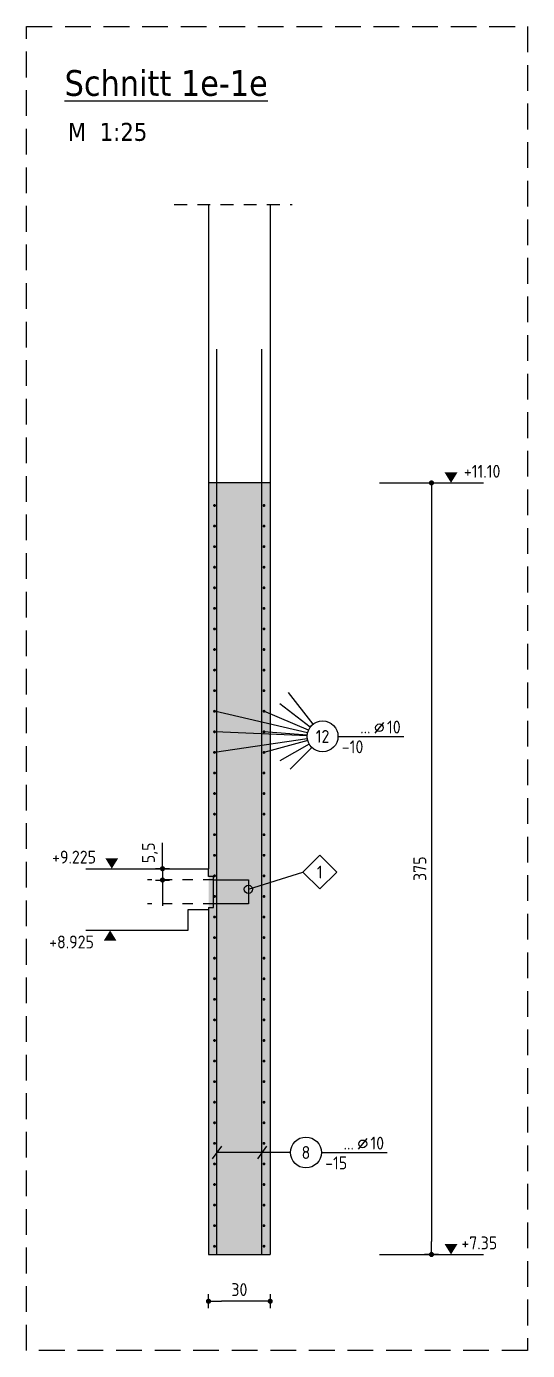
# Model space of a CAD drawing. Extents: x 40 to 135.7, y -30.7 to 14.6.
# Drawn here: x 70.08 to 74.95, y -18.23 to -5.36 of the extents above; entities that cross this region are included whole.
import ezdxf
from ezdxf.enums import TextEntityAlignment as Align

# ---------------------------------------------------------------- set-up
doc = ezdxf.new("R2010")
doc.units = 0
doc.header["$LTSCALE"] = 0.5
for name, pattern in [('AUSGEZOGEN', [1000.01, 1000, 0.01]), ('HIDDEN', [0.375, 0.25, -0.125]), ('HIDDEN2', [0.187, 0.125, -0.062]), ('STRICHLINIE', [0.75, 0.5, -0.25])]:
    doc.linetypes.add(name, pattern=pattern)
for name, color, linetype in [('AFU', 7, 'Continuous'), ('BETON', 7, 'Continuous'), ('DETAIL', 7, 'Continuous'), ('grau_mittel', 7, 'Continuous'), ('HBT', 7, 'Continuous'), ('HILFE', 7, 'Continuous'), ('koten', 7, 'Continuous'), ('MASSE', 7, 'Continuous'), ('RND', 7, 'Continuous'), ('TEXT', 7, 'Continuous')]:
    doc.layers.add(name, color=color, linetype=linetype)
doc.styles.add('helv', font='tahoma.ttf')
doc.styles.add('txt', font='isocp.shx')
doc.linetypes.add('AFU_50K', pattern='A,0.15,["/",Standard,S=0.2,R=0,X=-0.01,Y=-0.1],0.07,["/",Standard,S=0.2,R=0,X=-0.01,Y=-0.1],0.15', length=0.37)
doc.dimstyles.new('DOT_I', dxfattribs={"dimscale": 0.5, "dimtxt": 0.25, "dimasz": 0.25, "dimexe": 0.1, "dimexo": 0.3, "dimgap": 0.1, "dimtad": 1, "dimdec": 3, "dimzin": 3, "dimtxsty": 'txt', "dimblk": 'DOT', "dimblk1": 'DOT', "dimblk2": 'DOT', "dimsah": 1, "dimcen": 0.1, "dimse1": 1, "dimse2": 1, "dimazin": 0, "dimtfac": 1, "dimtdec": 4, "dimtix": 1, "dimtmove": 2, "dimatfit": 3, "dimfxl": 0, "dimtvp": 1, "dimtolj": 1, "dimtzin": 0, "dimarcsym": 0})

# ---------------------------------------------------------------- blocks, each defined once
blk = doc.blocks.new('DOT')
at = {"layer": 'MASSE', "color": 7, "linetype": 'Continuous'}
for p, q in [((0, 0), (-1, 0)), ((0, 0.54), (0, -0.54))]:
    blk.add_line(p, q, dxfattribs=at)
at = {"layer": 'MASSE', "color": 7, "linetype": 'Continuous', "const_width": 0.2}
blk.add_lwpolyline([(-0.1, 0, 1), (0.1, 0, 1)], format="xyb", close=True, dxfattribs=at)
blk = doc.blocks.new('*D49')
at = {"layer": 'DEFPOINTS', "color": 0, "linetype": 'AUSGEZOGEN', "transparency": 16777216}
for p in [(71.849, -17.749), (71.849, -17.749), (72.449, -17.749)]:
    blk.add_point(p, dxfattribs=at)
at = {"layer": 'MASSE', "color": 0, "linetype": 'AUSGEZOGEN', "lineweight": -2, "transparency": 16777216}
blk.add_line((72.324, -17.749), (71.974, -17.749), dxfattribs=at)
at = {"layer": 'MASSE', "color": 0, "linetype": 'AUSGEZOGEN', "lineweight": -2, "transparency": 16777216, "xscale": 0.125, "yscale": 0.125, "zscale": 0.125, "rotation": 180}
blk.add_blockref('DOT', (71.849, -17.749), dxfattribs=at)
at = {"layer": 'MASSE', "color": 0, "linetype": 'AUSGEZOGEN', "lineweight": -2, "transparency": 16777216, "xscale": 0.125, "yscale": 0.125, "zscale": 0.125}
blk.add_blockref('DOT', (72.449, -17.749), dxfattribs=at)
at = {"layer": 'MASSE', "color": 0, "linetype": 'AUSGEZOGEN', "transparency": 16777216, "insert": (72.149, -17.636), "char_height": 0.125, "attachment_point": 5, "style": 'txt'}
blk.add_mtext('\\A1;30', dxfattribs=at)
blk = doc.blocks.new('*D50')
at = {"layer": 'DEFPOINTS', "color": 0, "linetype": 'AUSGEZOGEN', "transparency": 16777216}
for p in [(74.017, -9.795), (74.017, -17.295), (74.017, -17.295)]:
    blk.add_point(p, dxfattribs=at)
at = {"layer": 'MASSE', "color": 0, "linetype": 'AUSGEZOGEN', "lineweight": -2, "transparency": 16777216}
blk.add_line((74.017, -9.92), (74.017, -17.17), dxfattribs=at)
at = {"layer": 'MASSE', "color": 0, "linetype": 'AUSGEZOGEN', "lineweight": -2, "transparency": 16777216, "xscale": 0.125, "yscale": 0.125, "zscale": 0.125}
for p, rotation in [((74.017, -9.795), 90), ((74.017, -17.295), 270)]:
    blk.add_blockref('DOT', p, dxfattribs=dict(at, rotation=rotation))
at = {"layer": 'MASSE', "color": 0, "linetype": 'AUSGEZOGEN', "transparency": 16777216, "insert": (73.904, -13.545), "char_height": 0.125, "attachment_point": 5, "rotation": 90, "style": 'txt'}
blk.add_mtext('\\A1;375', dxfattribs=at)
blk = doc.blocks.new('OKRD_O')
at = {"color": 0, "linetype": 'ByBlock'}
blk.add_solid([(-0.125, 0.202), (0.125, 0.202), (0, 0)], dxfattribs=at)
at = {"color": 0, "linetype": 'ByBlock', "style": 'txt'}
blk.add_attdef('OKRD', (0.25, 0.1), '', height=0.25, dxfattribs=at)
blk = doc.blocks.new('RND_LEI')
at = {"layer": 'RND', "color": 7, "linetype": 'Continuous'}
blk.add_line((1.022, 0.066), (1.19, 0.27), dxfattribs=at)
for centre, radius in [((0, 0), 0.3), ((1.106, 0.168), 0.075)]:
    blk.add_circle(centre, radius, dxfattribs=at)
at = {"layer": 'RND', "color": 7, "linetype": 'Continuous', "style": 'txt'}
blk.add_attdef('ANZ', text='', height=0.25, dxfattribs=at).set_placement((0.931, 0.057), align=Align.RIGHT)
for tag, p in [('DUM', (1.253, 0.057)), ('ABSTD', (1.674, 0.057)), ('POSTXT', (0.374, -0.327))]:
    blk.add_attdef(tag, p, '', height=0.25, dxfattribs=at)
blk.add_attdef('POSL', text='', height=0.25, dxfattribs=at).set_placement((0, 0), align=Align.MIDDLE)
blk = doc.blocks.new('lei_gre')
at = {"layer": 'RND', "color": 7, "linetype": 'Continuous'}
for p, q in [((-0.09, -0.12), (0.09, 0.12)), ((0, 0.15), (0, -0.15))]:
    blk.add_line(p, q, dxfattribs=at)
blk = doc.blocks.new('OKRD_U')
at = {"color": 0, "linetype": 'ByBlock'}
blk.add_solid([(-0.125, -0.202), (0.125, -0.202), (0, 0)], dxfattribs=at)
at = {"color": 0, "linetype": 'ByBlock', "style": 'txt'}
blk.add_attdef('OKRD', (0.25, -0.35), '', height=0.25, dxfattribs=at)
blk = doc.blocks.new('*D51')
at = {"layer": 'DEFPOINTS', "color": 0, "linetype": 'AUSGEZOGEN', "transparency": 16777216}
for p in [(71.402, -13.545), (71.402, -13.655), (71.402, -13.655)]:
    blk.add_point(p, dxfattribs=at)
at = {"layer": 'MASSE', "color": 0, "linetype": 'AUSGEZOGEN', "lineweight": -2, "transparency": 16777216}
for p, q in [((71.402, -13.42), (71.402, -13.295)), ((71.402, -13.545), (71.402, -13.655)), ((71.402, -13.78), (71.402, -13.905))]:
    blk.add_line(p, q, dxfattribs=at)
at = {"layer": 'MASSE', "color": 0, "linetype": 'AUSGEZOGEN', "lineweight": -2, "transparency": 16777216, "xscale": 0.125, "yscale": 0.125, "zscale": 0.125}
for p, rotation in [((71.402, -13.545), 270), ((71.402, -13.655), 90)]:
    blk.add_blockref('DOT', p, dxfattribs=dict(at, rotation=rotation))
at = {"layer": 'MASSE', "color": 0, "linetype": 'AUSGEZOGEN', "transparency": 16777216, "insert": (71.28, -13.391), "char_height": 0.125, "attachment_point": 5, "rotation": 90, "style": 'txt'}
blk.add_mtext('\\A1;5,5', dxfattribs=at)

msp = doc.modelspace()

# ---------------------------------------------------------------- linework, layer by layer
at = {"layer": 'AFU', "color": 8, "linetype": 'AFU_50K'}
for p, q in [((72.449, -9.7948), (71.849, -9.7948)), ((71.849, -17.2948), (72.449, -17.2948))]:
    msp.add_line(p, q, dxfattribs=at)
at = {"layer": 'BETON', "color": 6, "linetype": 'AUSGEZOGEN'}
for p, q in [((71.849, -7.0882), (71.849, -13.5448)), ((72.449, -7.0882), (72.449, -9.7948)), ((72.449, -9.7948), (72.449, -17.2948)), ((70.6573, -13.5448), (71.849, -13.5448)), ((71.849, -13.9448), (71.649, -13.9448)), ((71.649, -13.9448), (71.649, -14.1448)), ((71.849, -13.9448), (71.849, -17.2948)), ((71.649, -14.1448), (70.6573, -14.1448))]:
    msp.add_line(p, q, dxfattribs=at)
at = {"layer": 'DETAIL', "color": 102, "linetype": 'STRICHLINIE'}
msp.add_lwpolyline([(74.9507, -5.3588), (74.9507, -18.2282), (70.0793, -18.2282), (70.0793, -5.3588)], close=True, dxfattribs=at)
at = {"layer": 'grau_mittel', "color": 61, "linetype": 'AUSGEZOGEN'}
msp.add_solid([(71.849, -9.7948), (72.449, -9.7948), (71.849, -17.2948), (72.449, -17.2948)], dxfattribs=at)
at = {"layer": 'HBT', "color": 7, "linetype": 'Continuous'}
msp.add_lwpolyline([(72.7654, -13.5771), (72.9304, -13.4121), (73.0954, -13.5771), (72.9304, -13.7421)], close=True, dxfattribs=at)
at = {"layer": 'HILFE', "color": 102, "linetype": 'HIDDEN'}
msp.add_line((71.5166, -7.0882), (72.6612, -7.0882), dxfattribs=at)
at = {"layer": 'HILFE', "color": 102, "linetype": 'AUSGEZOGEN'}
for p, q in [((71.849, -13.6208), (71.849, -13.5448)), ((71.897, -13.6208), (71.849, -13.6208)), ((71.897, -13.9208), (71.897, -13.6208)), ((72.237, -13.7448), (72.7654, -13.5771)), ((71.849, -13.9208), (71.897, -13.9208)), ((71.849, -13.9208), (71.849, -13.9448))]:
    msp.add_line(p, q, dxfattribs=at)
at = {"layer": 'koten', "color": 7, "linetype": 'AUSGEZOGEN'}
for p, q in [((73.5118, -9.7948), (74.5235, -9.7948)), ((73.5118, -17.2948), (74.5235, -17.2948)), ((73.5118, -17.2948), (74.5235, -17.2948))]:
    msp.add_line(p, q, dxfattribs=at)
at = {"layer": 'RND', "color": 102, "linetype": 'AUSGEZOGEN'}
for p, q in [((72.8659, -12.1407), (72.6259, -11.8313)), ((72.8386, -12.1682), (72.5441, -11.9437)), ((72.8118, -12.2252), (71.9076, -12.0146)), ((72.8201, -12.2), (72.3883, -12.0146)), ((72.808, -12.2528), (71.9146, -12.2146)), ((72.8083, -12.2475), (72.3883, -12.2146)), ((72.8095, -12.2811), (71.9076, -12.4146)), ((72.8132, -12.2987), (72.3883, -12.4146)), ((72.8276, -12.3336), (72.5441, -12.4954)), ((72.8525, -12.3659), (72.6438, -12.5772)), ((72.6463, -16.3035), (71.929, -16.3035))]:
    msp.add_line(p, q, dxfattribs=at)
at = {"layer": 'RND', "color": 7, "linetype": 'AUSGEZOGEN'}
for p, q in [((73.1079, -12.2592), (73.7479, -12.2592)), ((72.9463, -16.3035), (73.5863, -16.3035))]:
    msp.add_line(p, q, dxfattribs=at)
at = {"layer": 'RND', "color": 1, "linetype": 'AUSGEZOGEN'}
for points in [[(71.929, -17.2948), (71.929, -8.4948)], [(72.369, -17.2948), (72.369, -8.4948)], [(71.897, -13.6548), (72.237, -13.6548), (72.237, -13.8868), (71.897, -13.8868)]]:
    msp.add_lwpolyline(points, dxfattribs=at)
at = {"layer": 'RND', "color": 7, "linetype": 'AUSGEZOGEN', "const_width": 0.014}
for points in [[(71.9006, -10.0146, 1), (71.9146, -10.0146, 1)], [(72.3953, -10.0146, -1), (72.3813, -10.0146, -1)], [(71.9006, -10.2146, 1), (71.9146, -10.2146, 1)], [(72.3953, -10.2146, -1), (72.3813, -10.2146, -1)], [(71.9006, -10.4146, 1), (71.9146, -10.4146, 1)], [(72.3953, -10.4146, -1), (72.3813, -10.4146, -1)], [(71.9006, -10.6146, 1), (71.9146, -10.6146, 1)], [(72.3953, -10.6146, -1), (72.3813, -10.6146, -1)], [(71.9006, -10.8146, 1), (71.9146, -10.8146, 1)], [(72.3953, -10.8146, -1), (72.3813, -10.8146, -1)], [(71.9006, -11.0146, 1), (71.9146, -11.0146, 1)], [(72.3953, -11.0146, -1), (72.3813, -11.0146, -1)], [(71.9006, -11.2146, 1), (71.9146, -11.2146, 1)], [(72.3953, -11.2146, -1), (72.3813, -11.2146, -1)], [(71.9006, -11.4146, 1), (71.9146, -11.4146, 1)], [(72.3953, -11.4146, -1), (72.3813, -11.4146, -1)], [(71.9006, -11.6146, 1), (71.9146, -11.6146, 1)], [(72.3953, -11.6146, -1), (72.3813, -11.6146, -1)], [(71.9006, -11.8146, 1), (71.9146, -11.8146, 1)], [(72.3953, -11.8146, -1), (72.3813, -11.8146, -1)], [(71.9006, -12.0146, 1), (71.9146, -12.0146, 1)], [(72.3953, -12.0146, -1), (72.3813, -12.0146, -1)], [(71.9006, -12.2146, 1), (71.9146, -12.2146, 1)], [(72.3953, -12.2146, -1), (72.3813, -12.2146, -1)], [(71.9006, -12.4146, 1), (71.9146, -12.4146, 1)], [(72.3953, -12.4146, -1), (72.3813, -12.4146, -1)], [(71.9006, -12.6146, 1), (71.9146, -12.6146, 1)], [(72.3953, -12.6146, -1), (72.3813, -12.6146, -1)], [(71.9006, -12.8146, 1), (71.9146, -12.8146, 1)], [(72.3953, -12.8146, -1), (72.3813, -12.8146, -1)], [(71.9006, -13.0146, 1), (71.9146, -13.0146, 1)], [(72.3953, -13.0146, -1), (72.3813, -13.0146, -1)], [(71.9006, -13.2146, 1), (71.9146, -13.2146, 1)], [(72.3953, -13.2146, -1), (72.3813, -13.2146, -1)], [(71.9006, -13.4146, 1), (71.9146, -13.4146, 1)], [(72.3953, -13.4146, -1), (72.3813, -13.4146, -1)], [(71.9006, -13.6146, 1), (71.9146, -13.6146, 1)], [(72.3953, -13.6146, -1), (72.3813, -13.6146, -1)], [(71.9006, -13.8146, 1), (71.9146, -13.8146, 1)], [(72.3953, -13.8146, -1), (72.3813, -13.8146, -1)], [(71.9006, -14.0146, 1), (71.9146, -14.0146, 1)], [(72.3953, -14.0146, -1), (72.3813, -14.0146, -1)], [(71.9006, -14.2146, 1), (71.9146, -14.2146, 1)], [(72.3953, -14.2146, -1), (72.3813, -14.2146, -1)], [(71.9006, -14.4146, 1), (71.9146, -14.4146, 1)], [(72.3953, -14.4146, -1), (72.3813, -14.4146, -1)], [(71.9006, -14.6146, 1), (71.9146, -14.6146, 1)], [(72.3953, -14.6146, -1), (72.3813, -14.6146, -1)], [(71.9006, -14.8146, 1), (71.9146, -14.8146, 1)], [(72.3953, -14.8146, -1), (72.3813, -14.8146, -1)], [(71.9006, -15.0146, 1), (71.9146, -15.0146, 1)], [(72.3953, -15.0146, -1), (72.3813, -15.0146, -1)], [(71.9006, -15.2146, 1), (71.9146, -15.2146, 1)], [(72.3953, -15.2146, -1), (72.3813, -15.2146, -1)], [(71.9006, -15.4146, 1), (71.9146, -15.4146, 1)], [(72.3953, -15.4146, -1), (72.3813, -15.4146, -1)], [(71.9006, -15.6146, 1), (71.9146, -15.6146, 1)], [(72.3953, -15.6146, -1), (72.3813, -15.6146, -1)], [(71.9006, -15.8146, 1), (71.9146, -15.8146, 1)], [(72.3953, -15.8146, -1), (72.3813, -15.8146, -1)], [(71.9006, -16.0146, 1), (71.9146, -16.0146, 1)], [(72.3953, -16.0146, -1), (72.3813, -16.0146, -1)], [(71.9006, -16.2146, 1), (71.9146, -16.2146, 1)], [(72.3953, -16.2146, -1), (72.3813, -16.2146, -1)], [(71.9006, -16.4146, 1), (71.9146, -16.4146, 1)], [(72.3953, -16.4146, -1), (72.3813, -16.4146, -1)], [(71.9006, -16.6146, 1), (71.9146, -16.6146, 1)], [(72.3953, -16.6146, -1), (72.3813, -16.6146, -1)], [(71.9006, -16.8146, 1), (71.9146, -16.8146, 1)], [(72.3953, -16.8146, -1), (72.3813, -16.8146, -1)], [(71.9006, -17.0146, 1), (71.9146, -17.0146, 1)], [(72.3953, -17.0146, -1), (72.3813, -17.0146, -1)], [(71.9006, -17.2146, 1), (71.9146, -17.2146, 1)], [(72.3953, -17.2146, -1), (72.3813, -17.2146, -1)]]:
    msp.add_lwpolyline(points, format="xyb", close=True, dxfattribs=at)
at = {"layer": 'RND', "color": 1, "linetype": 'HIDDEN2'}
for points in [[(71.897, -13.6548), (71.257, -13.6548)], [(71.897, -13.8868), (71.257, -13.8868)]]:
    msp.add_lwpolyline(points, dxfattribs=at)
at = {"layer": 'RND', "color": 7, "linetype": 'AUSGEZOGEN'}
msp.add_circle((72.237, -13.7448), 0.04, dxfattribs=at)

# ---------------------------------------------------------------- block references
at = {"layer": 'koten', "color": 7, "linetype": 'AUSGEZOGEN', "xscale": 0.5, "yscale": 0.5, "zscale": 0.5}
msp.add_blockref('OKRD_O', (74.2069, -9.7948), dxfattribs=at).add_auto_attribs({'OKRD': '+11.10'})
at = {"layer": 'koten', "color": 7, "linetype": 'AUSGEZOGEN'}
ref = msp.add_blockref('OKRD_O', (70.9086, -13.5448), dxfattribs=dict(at, xscale=-0.5, yscale=0.5, zscale=0.5))
ref.add_attrib('OKRD', '+9.225', (70.3284, -13.4948), dxfattribs={"layer": '0', "color": 0, "linetype": 'ByBlock', "height": 0.125, "style": 'txt'})
ref = msp.add_blockref('OKRD_U', (70.8925, -14.1448), dxfattribs=dict(at, xscale=-0.5, yscale=0.5, zscale=0.5))
ref.add_attrib('OKRD', '+8.925', (70.2998, -14.3198), dxfattribs={"layer": '0', "color": 0, "linetype": 'ByBlock', "height": 0.125, "style": 'txt'})
ref = msp.add_blockref('OKRD_O', (74.2069, -17.2948), dxfattribs=dict(at, xscale=0.5, yscale=0.5, zscale=0.5))
ref.add_attrib('OKRD', '+7.35', (74.3069, -17.2448), dxfattribs={"layer": '0', "color": 0, "linetype": 'ByBlock', "height": 0.125, "style": 'txt'})
at = {"layer": 'RND', "color": 7, "linetype": 'AUSGEZOGEN', "xscale": 0.5, "yscale": 0.5, "zscale": 0.5}
for p, values in [((72.9579, -12.2592), {'POSL': '12', 'DUM': '10', 'ANZ': '...', 'POSTXT': '-10'}), ((72.7963, -16.3035), {'POSL': '8', 'DUM': '10', 'ANZ': '...', 'POSTXT': '-15'})]:
    msp.add_blockref('RND_LEI', p, dxfattribs=at).add_auto_attribs(values)
at = {"layer": 'RND', "color": 102, "linetype": 'AUSGEZOGEN', "xscale": 0.5, "yscale": 0.5, "zscale": 0.5, "rotation": 180}
for p in [(71.929, -16.3035), (72.369, -16.3035)]:
    msp.add_blockref('lei_gre', p, dxfattribs=at)

# ---------------------------------------------------------------- texts
at = {"layer": 'HBT', "color": 7, "linetype": 'Continuous', "style": 'txt'}
msp.add_attdef('1', text='?', height=0.125, dxfattribs=at).set_placement((72.9304, -13.64), align=Align.CENTER)
at = {"layer": 'TEXT', "color": 6, "linetype": 'AUSGEZOGEN', "style": 'helv'}
msp.add_text('%%USchnitt 1e-1e', height=0.25, dxfattribs=at).set_placement((70.4504, -6.0329))
at = {"layer": 'TEXT', "color": 1, "linetype": 'AUSGEZOGEN', "style": 'helv'}
msp.add_text('M  1:25', height=0.175, dxfattribs=at).set_placement((70.4811, -6.4704))

# ---------------------------------------------------------------- dimensions: what is measured, and where the dimension line sits
at = {"layer": 'MASSE', "color": 7, "linetype": 'AUSGEZOGEN'}
dim = msp.add_linear_dim(base=(74.0167, -17.2948), p1=(74.0167, -9.7948), p2=(74.0167, -17.2948), angle=90, dimstyle='DOT_I', override={"dimdec": 0, "dimlfac": 50}, dxfattribs=at)
dim.commit()
dim.dimension.update_dxf_attribs({"geometry": '*D50', "text_midpoint": (73.9042, -13.5448)})
dim = msp.add_linear_dim(base=(71.4018, -13.6548), p1=(71.4018, -13.5448), p2=(71.4018, -13.6548), angle=90, dimstyle='DOT_I', override={"dimdec": 1, "dimlfac": 50}, dxfattribs=at)
dim.commit()
dim.dimension.update_dxf_attribs({"geometry": '*D51', "text_midpoint": (71.28, -13.3911), "dimtype": 160})
dim = msp.add_linear_dim(base=(71.849, -17.7488), p1=(72.449, -17.7488), p2=(71.849, -17.7488), dimstyle='DOT_I', override={"dimdec": 0, "dimlfac": 50}, dxfattribs=at)
dim.commit()
dim.dimension.update_dxf_attribs({"geometry": '*D49', "text_midpoint": (72.149, -17.6363)})

doc.saveas('drawing.dxf')
